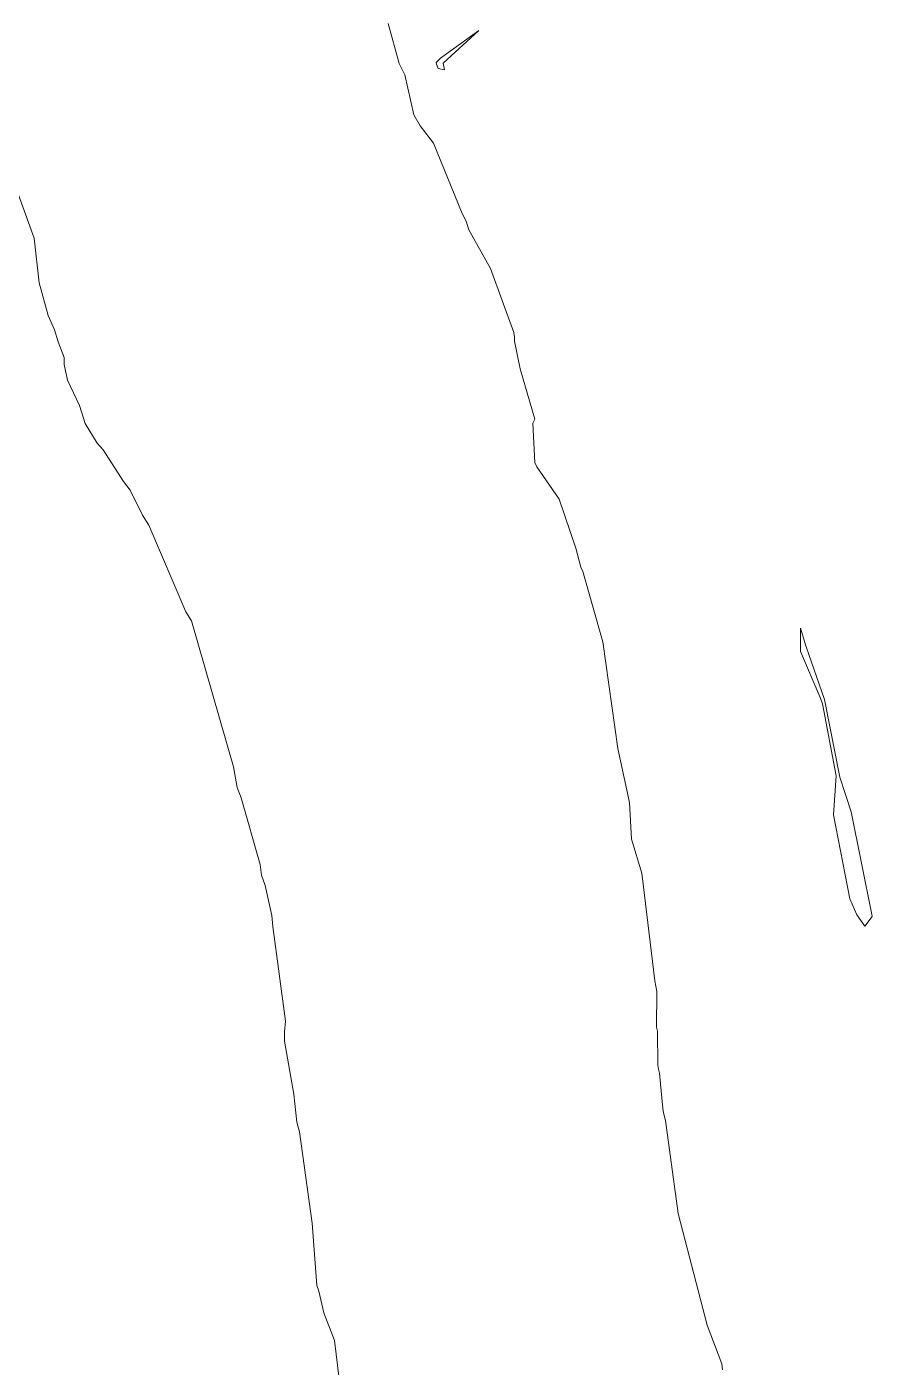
# Model space of a CAD drawing. Header units: metres. Extents: x 809241 to 811075, y 9156873 to 9158251.
# Drawn here: x 810237.1 to 810301.5, y 9157428.7 to 9157530.9 of the extents above; entities that cross this region are included whole.
import ezdxf

# ---------------------------------------------------------------- set-up
doc = ezdxf.new("R2010")
doc.units = ezdxf.units.M
doc.layers.add('C-TOPO-MAJR', color=9, linetype='Continuous')

msp = doc.modelspace()

# ---------------------------------------------------------------- linework, layer by layer
at = {"layer": 'C-TOPO-MAJR', "color": 9, "linetype": 'Continuous', "lineweight": 5}
for points, elevation in [([(810264.61, 9157531.11), (810265.45, 9157528.08), (810265.9, 9157527.22), (810266.58, 9157524.17), (810267.05, 9157523.32), (810268.08, 9157522.01), (810270.26, 9157516.65), (810270.57, 9157516.07), (810270.78, 9157515.39), (810272.43, 9157512.46), (810274.19, 9157507.57), (810274.24, 9157507.25), (810274.24, 9157506.91), (810274.68, 9157504.8), (810275.79, 9157500.97), (810275.66, 9157500.66), (810275.8, 9157497.66), (810275.96, 9157497.34), (810277.65, 9157494.88), (810278.93, 9157491.15), (810279.31, 9157489.68), (810279.46, 9157489.36), (810280.98, 9157483.99), (810282.12, 9157475.88), (810283.02, 9157471.76), (810283.18, 9157468.96), (810283.97, 9157466.38), (810284.95, 9157458.16), (810285.1, 9157457.36), (810285.09, 9157454.64), (810285.16, 9157454.34), (810285.18, 9157451.74), (810285.22, 9157451.44), (810285.3, 9157451.14), (810285.56, 9157448.43), (810285.61, 9157448.1), (810285.77, 9157447.52), (810286.74, 9157440.44), (810288.95, 9157431.93), (810290.05, 9157428.97), (810290.11, 9157428.53)], 2550), ([(810234.88, 9157522.29), (810237.61, 9157514.77), (810237.99, 9157511.37), (810238.68, 9157508.87), (810239.17, 9157507.78), (810239.44, 9157506.86), (810239.9, 9157505.68), (810239.91, 9157505.13), (810240.16, 9157503.94), (810241.07, 9157502.02), (810241.52, 9157500.65), (810242.42, 9157499.14), (810242.88, 9157498.63), (810244.43, 9157496.22), (810244.94, 9157495.57), (810245.88, 9157493.65), (810246.36, 9157492.89), (810249.18, 9157486.3), (810249.63, 9157485.6), (810252.82, 9157474.47), (810253.1, 9157472.9), (810253.4, 9157472.12), (810254.85, 9157467.04), (810254.97, 9157466.23), (810255.23, 9157465.44), (810255.74, 9157463.15), (810255.81, 9157462.32), (810256.8, 9157455.09), (810256.7, 9157454.28), (810256.72, 9157453.56), (810257.42, 9157449.53), (810257.65, 9157447.4), (810257.86, 9157446.66), (810258.83, 9157439.69), (810259.18, 9157434.96), (810259.32, 9157434.52), (810259.7, 9157432.86), (810260.53, 9157430.76), (810261.35, 9157424.09)], 2560)]:
    msp.add_lwpolyline(points, dxfattribs=dict(at, elevation=elevation))
at = {"layer": 'C-TOPO-MAJR', "color": 9, "linetype": 'Continuous', "lineweight": 5, "elevation": 2550}
for points in [[(810271.53, 9157530.59), (810268.61, 9157528.48), (810268.28, 9157528.15), (810268.3, 9157528.02), (810268.42, 9157527.69), (810268.92, 9157527.6), (810268.8, 9157528.11), (810271.53, 9157530.59)], [(810297.88, 9157479.61), (810296.5, 9157483.63), (810296.48, 9157483.71), (810296.06, 9157485.05), (810296.06, 9157483.27), (810297.57, 9157479.75), (810297.73, 9157479.28), (810298.77, 9157473.8), (810298.57, 9157470.82), (810299.83, 9157464.41), (810300.35, 9157463.21), (810300.96, 9157462.33), (810301.53, 9157463.06), (810301.51, 9157463.23), (810299.93, 9157471.06), (810299.07, 9157473.68), (810297.88, 9157479.61)]]:
    msp.add_lwpolyline(points, close=True, dxfattribs=at)

doc.saveas('drawing.dxf')
